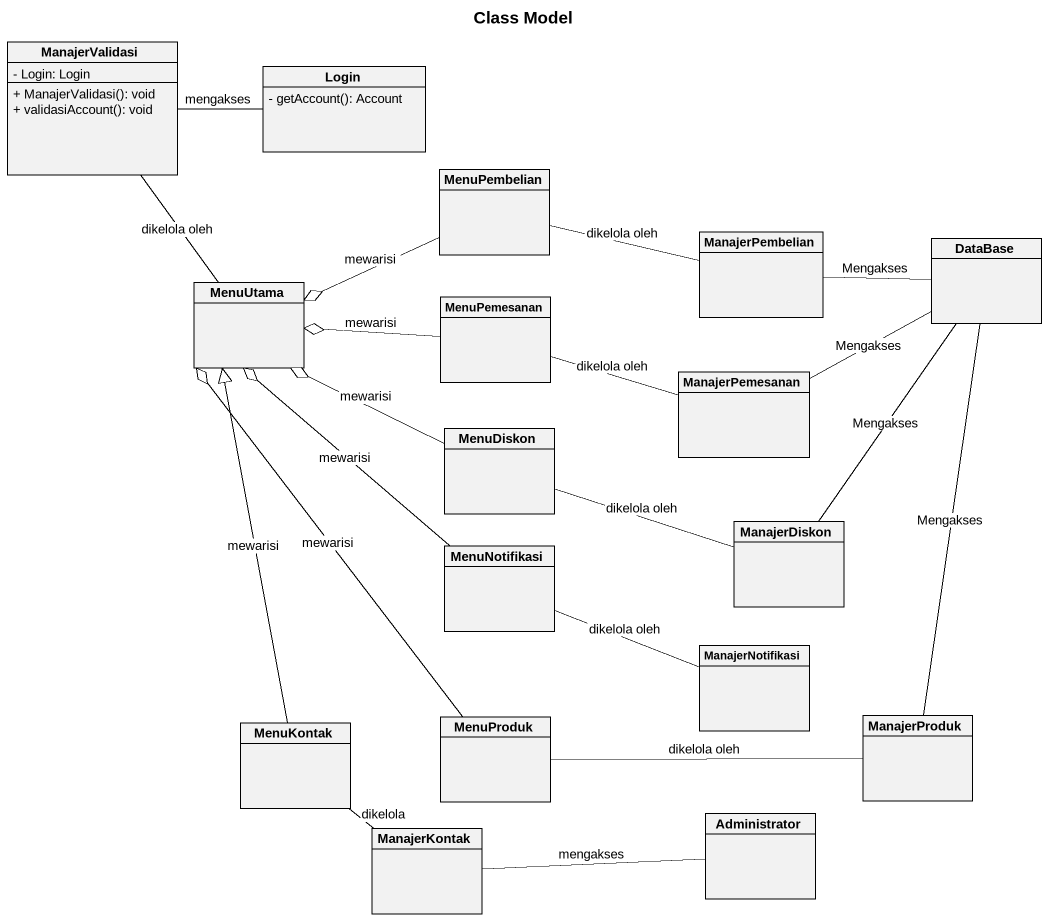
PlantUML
@startuml
title Class Model
hide circle
hide empty members
skinparam classAttributeIconSize 0
class ManajerValidasi {
  - Login: Login
  + ManajerValidasi(): void
  + validasiAccount(): void
}
class Login {
  {field} - getAccount(): Account
}
class MenuPembelian
class ManajerPembelian
class MenuUtama
class "DataBase" as DataBase_
class MenuPemesanan
class ManajerPemesanan
class MenuDiskon
class MenuNotifikasi
class ManajerDiskon
class ManajerNotifikasi
class MenuKontak
class MenuProduk
class ManajerProduk
class ManajerKontak
class Administrator
ManajerValidasi -right- Login : mengakses
ManajerValidasi -- MenuUtama : dikelola oleh
MenuPembelian -right- ManajerPembelian : dikelola oleh
MenuPembelian -left-o MenuUtama : mewarisi
ManajerPembelian -right- DataBase_ : Mengakses
MenuPemesanan -left-o MenuUtama : mewarisi
MenuPemesanan -right- ManajerPemesanan : dikelola oleh
ManajerPemesanan -right- DataBase_ : Mengakses
MenuDiskon -left-o MenuUtama : mewarisi
MenuDiskon -right- ManajerDiskon : dikelola oleh
MenuNotifikasi -up-o MenuUtama : mewarisi
MenuNotifikasi -right- ManajerNotifikasi : dikelola oleh
ManajerDiskon -up- DataBase_ : Mengakses
MenuKontak -up-|> MenuUtama : mewarisi
MenuKontak -- ManajerKontak : dikelola
MenuProduk -up-o MenuUtama : mewarisi
MenuProduk -right- ManajerProduk : dikelola oleh
ManajerProduk -up- DataBase_ : Mengakses
ManajerKontak -right- Administrator : mengakses
@enduml
